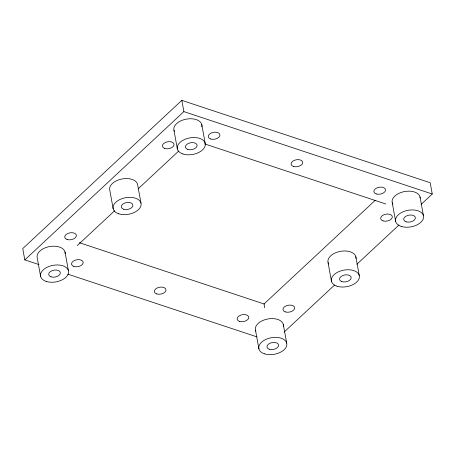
<?xml version="1.0" encoding="UTF-8"?>
<svg xmlns="http://www.w3.org/2000/svg" width="455" height="455" viewBox="0 0 455 455"><rect width="100%" height="100%" fill="white"/><g stroke="black" fill="none" stroke-linecap="round" stroke-linejoin="round"><path stroke-width="0.68" d="M421.336 204.181L432.25 194.006L430.202 182.745L181.824 100.356L22.75 248.589L24.803 259.89L38.942 264.577M24.803 259.89L183.871 111.617L181.824 100.356M77.304 245.558L114.74 210.665M138.132 188.853L178.684 151.054M375.295 200.257L264.036 303.957L264.719 307.711M284.096 332.087L334.522 285.092M356.874 264.258L398.978 225.015M183.871 111.617L432.25 194.006M204.648 143.899L385.812 203.994M79.318 242.697L264.327 304.048M67.886 274.177L257.029 336.905M420.033 196.935L423.446 215.704M392.227 202.674L395.64 221.443M355.85 256.751L359.262 275.525M328.044 262.495L331.456 281.264M283.289 324.375L286.701 343.144M255.482 330.114L258.895 348.883M201.764 124.528L205.171 143.297M173.958 130.266L177.365 149.041M140.987 203.118L137.575 184.349A14.202 8.412 -10.3 0 0 121.61 179.054A14.202 8.412 -10.3 0 0 109.769 190.088L113.181 208.856M65.019 251.968L68.426 270.736M40.62 276.475L37.213 257.706A14.202 8.412 -10.3 0 1 50.425 246.428A14.202 8.412 -10.3 0 1 65.15 253.617M392.898 204.215A14.202 8.412 -10.3 0 1 403.613 191.737A14.202 8.412 -10.3 0 1 420.187 198.027M255.869 331.155A14.202 8.412 -10.3 0 1 268.24 318.909A14.202 8.412 -10.3 0 1 283.351 326.588M174.345 131.307A14.202 8.412 -10.3 0 1 186.709 119.062A14.202 8.412 -10.3 0 1 201.821 126.74M328.715 264.031A14.202 8.412 -10.3 0 1 339.879 251.456A14.202 8.412 -10.3 0 1 355.986 258.406M406.053 221.824A5.921 3.503 -10.3 0 0 415.358 218.303A5.921 3.503 -10.3 0 0 407.214 215.596A5.921 3.503 -10.3 0 0 406.053 221.824M187.784 149.422A5.921 3.503 -10.3 0 0 197.089 145.896A5.921 3.503 -10.3 0 0 188.939 143.194A5.921 3.503 -10.3 0 0 187.784 149.422M51.034 276.856A5.921 3.503 -10.3 0 0 60.344 273.33A5.921 3.503 -10.3 0 0 52.194 270.628A5.921 3.503 -10.3 0 0 51.034 276.856M269.309 349.264A5.921 3.503 -10.3 0 0 278.614 345.737A5.921 3.503 -10.3 0 0 270.469 343.036A5.921 3.503 -10.3 0 0 269.309 349.264M46.154 281.412A14.202 8.412 -10.3 0 0 68.489 272.949A14.202 8.412 -10.3 0 0 48.935 266.465A14.202 8.412 -10.3 0 0 46.154 281.412M182.899 153.972A14.202 8.412 -10.3 0 0 205.233 145.509A14.202 8.412 -10.3 0 0 185.68 139.025A14.202 8.412 -10.3 0 0 182.899 153.972M401.173 226.38A14.202 8.412 -10.3 0 0 423.508 217.917A14.202 8.412 -10.3 0 0 403.949 211.433A14.202 8.412 -10.3 0 0 401.173 226.38M264.429 353.819A14.202 8.412 -10.3 0 0 286.764 345.356A14.202 8.412 -10.3 0 0 267.204 338.867A14.202 8.412 -10.3 0 0 264.429 353.819M341.87 281.645A5.921 3.503 -10.3 0 0 351.175 278.119A5.921 3.503 -10.3 0 0 343.024 275.417A5.921 3.503 -10.3 0 0 341.87 281.645M123.595 209.237A5.921 3.503 -10.3 0 0 132.9 205.711A5.921 3.503 -10.3 0 0 124.755 203.01A5.921 3.503 -10.3 0 0 123.595 209.237M118.709 213.787A14.202 8.412 -10.3 0 0 141.044 205.33A14.202 8.412 -10.3 0 0 121.491 198.841A14.202 8.412 -10.3 0 0 118.709 213.787M336.984 286.195A14.202 8.412 -10.3 0 0 359.319 277.732A14.202 8.412 -10.3 0 0 339.766 271.248A14.202 8.412 -10.3 0 0 336.984 286.195M239.461 321.384A5.921 3.503 -10.3 0 0 248.766 317.857A5.921 3.503 -10.3 0 0 240.621 315.156A5.921 3.503 -10.3 0 0 239.461 321.384M73.875 266.465A5.921 3.503 -10.3 0 0 83.18 262.939A5.921 3.503 -10.3 0 0 75.035 260.237A5.921 3.503 -10.3 0 0 73.875 266.465M67.067 239.523A5.921 3.503 -10.3 0 0 76.372 235.997A5.921 3.503 -10.3 0 0 68.227 233.296A5.921 3.503 -10.3 0 0 67.067 239.523M285.336 311.914A5.921 3.503 -10.3 0 0 294.647 308.388A5.921 3.503 -10.3 0 0 286.496 305.686A5.921 3.503 -10.3 0 0 285.336 311.914M210.619 138.997A5.909 3.498 -10.3 0 0 219.913 135.476A5.909 3.498 -10.3 0 0 211.78 132.78A5.909 3.498 -10.3 0 0 210.619 138.997M376.205 193.932A5.921 3.503 -10.3 0 0 385.51 190.406A5.921 3.503 -10.3 0 0 377.36 187.705A5.921 3.503 -10.3 0 0 376.205 193.932M383.013 220.874A5.921 3.503 -10.3 0 0 392.318 217.348A5.921 3.503 -10.3 0 0 384.168 214.646A5.921 3.503 -10.3 0 0 383.013 220.874M164.738 148.472A5.921 3.503 -10.3 0 0 174.043 144.946A5.921 3.503 -10.3 0 0 165.899 142.244A5.921 3.503 -10.3 0 0 164.738 148.472M293.407 166.462A5.921 3.503 -10.3 0 0 302.717 162.935A5.921 3.503 -10.3 0 0 294.567 160.234A5.921 3.503 -10.3 0 0 293.407 166.462M156.668 293.924A5.921 3.503 -10.3 0 0 165.973 290.398A5.921 3.503 -10.3 0 0 157.828 287.691A5.921 3.503 -10.3 0 0 156.668 293.924"/></g></svg>
